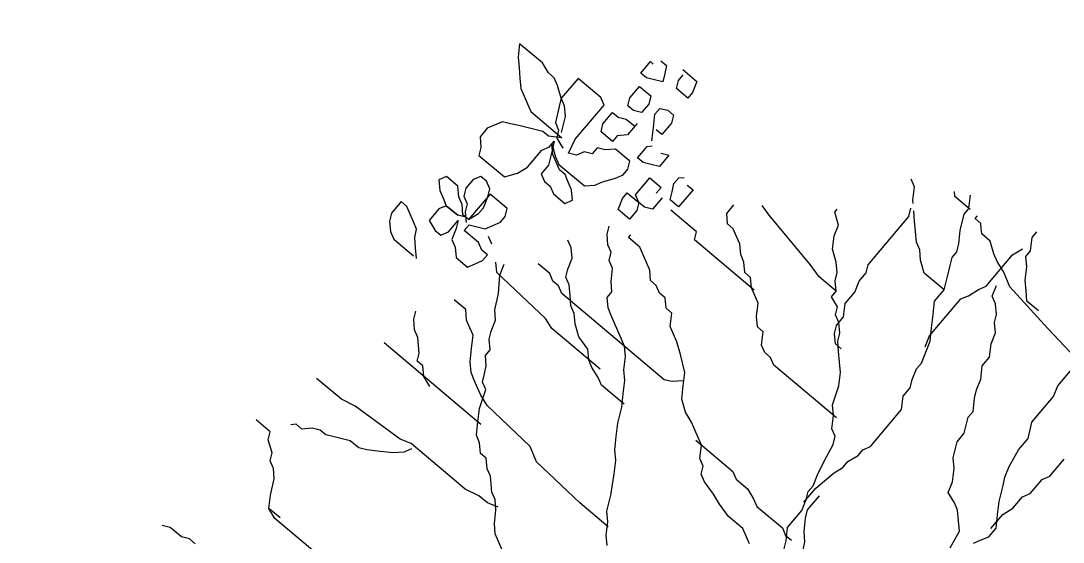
# Model space of a CAD drawing. Header units: metres. Extents: x 116 to 542, y -164 to 56.
# Drawn here: x 489.668 to 490.429, y -99.903 to -99.523 of the extents above; entities that cross this region are included whole.
import ezdxf

# ---------------------------------------------------------------- set-up
doc = ezdxf.new("R2010")
doc.units = ezdxf.units.M
doc.layers.add('AR-01-REC$0$A-JARDIN', color=8, linetype='Continuous')

# ---------------------------------------------------------------- blocks, each defined once
blk = doc.blocks.new('AR-01-REC$0$ARBOL-03')
for p, q in [((-0.40827, 0.68575), (-0.40827, 0.70746)), ((-0.40827, 0.70746), (-0.40012, 0.70203)), ((-0.40012, 0.70203), (-0.39469, 0.6966)), ((-0.39469, 0.6966), (-0.38926, 0.69118)), ((-0.26436, 0.69389), (-0.26436, 0.69932)), ((-0.26436, 0.69932), (-0.25349, 0.69932)), ((-0.26164, 0.68846), (-0.26436, 0.69389)), ((-0.25349, 0.69932), (-0.24806, 0.6966)), ((-0.24806, 0.6966), (-0.24263, 0.69118)), ((-0.40555, 0.67761), (-0.40827, 0.68575)), ((-0.38926, 0.69118), (-0.38383, 0.68575)), ((-0.38383, 0.68575), (-0.38112, 0.68032)), ((-0.35668, 0.68032), (-0.34582, 0.68575)), ((-0.34582, 0.68575), (-0.33767, 0.68575)), ((-0.33767, 0.68575), (-0.33224, 0.68032)), ((-0.29966, 0.68575), (-0.29422, 0.68846)), ((-0.29966, 0.67489), (-0.29966, 0.68575)), ((-0.29422, 0.68846), (-0.28879, 0.68303)), ((-0.25893, 0.68303), (-0.26164, 0.68846)), ((-0.24263, 0.69118), (-0.23992, 0.68575)), ((-0.23992, 0.68575), (-0.23992, 0.66675)), ((-0.40555, 0.67218), (-0.40555, 0.67761)), ((-0.38112, 0.68032), (-0.3784, 0.67489)), ((-0.35939, 0.67489), (-0.35668, 0.68032)), ((-0.33224, 0.68032), (-0.32681, 0.67761)), ((-0.32681, 0.67761), (-0.32681, 0.65318)), ((-0.28879, 0.68303), (-0.28608, 0.67761)), ((-0.28608, 0.67761), (-0.28336, 0.67218)), ((-0.25621, 0.67761), (-0.25893, 0.68303)), ((-0.25078, 0.67489), (-0.25621, 0.67761)), ((-0.07428, 0.66404), (-0.07428, 0.67761)), ((0.02619, 0.67489), (0.0289, 0.68032)), ((-0.40284, 0.66675), (-0.40555, 0.67218)), ((-0.3784, 0.67489), (-0.37569, 0.66946)), ((-0.36211, 0.66946), (-0.35939, 0.67489)), ((-0.29422, 0.66946), (-0.29966, 0.67489)), ((-0.28336, 0.67218), (-0.27793, 0.67489)), ((-0.28336, 0.67218), (-0.28336, 0.66132)), ((-0.28336, 0.66132), (-0.28336, 0.67218)), ((-0.27793, 0.67489), (-0.26707, 0.67489)), ((-0.26707, 0.67489), (-0.26436, 0.66675)), ((-0.24535, 0.66946), (-0.25078, 0.67489)), ((0.02619, 0.66404), (0.02619, 0.67489)), ((-0.39741, 0.65861), (-0.40284, 0.66675)), ((-0.37569, 0.66946), (-0.37569, 0.63961)), ((-0.37025, 0.65318), (-0.36482, 0.66404)), ((-0.36482, 0.66404), (-0.36211, 0.66946)), ((-0.31595, 0.66675), (-0.31052, 0.66946)), ((-0.31595, 0.66132), (-0.31595, 0.66675)), ((-0.31052, 0.66946), (-0.30237, 0.66946)), ((-0.30237, 0.66946), (-0.29694, 0.66675)), ((-0.29694, 0.66675), (-0.29422, 0.66132)), ((-0.29151, 0.66404), (-0.29422, 0.66946)), ((-0.28608, 0.65861), (-0.29151, 0.66404)), ((-0.26436, 0.66675), (-0.26436, 0.66132)), ((-0.23992, 0.66404), (-0.24535, 0.66946)), ((-0.12587, 0.63961), (-0.12587, 0.66329)), ((-0.06885, 0.66132), (-0.07428, 0.66404)), ((0.02347, 0.65861), (0.02619, 0.66404)), ((-0.41642, 0.6369), (-0.41642, 0.65861)), ((-0.41642, 0.65861), (-0.39741, 0.65861)), ((-0.39469, 0.65318), (-0.39741, 0.65861)), ((-0.39741, 0.65861), (-0.39198, 0.65589)), ((-0.39198, 0.65589), (-0.38112, 0.65047)), ((-0.31323, 0.65589), (-0.31595, 0.66132)), ((-0.3078, 0.65318), (-0.31323, 0.65589)), ((-0.29422, 0.66132), (-0.28879, 0.65861)), ((-0.28879, 0.65861), (-0.28336, 0.65318)), ((-0.28608, 0.65589), (-0.28336, 0.66132)), ((-0.28608, 0.65318), (-0.28608, 0.65861)), ((-0.26979, 0.65861), (-0.28065, 0.65861)), ((-0.28065, 0.65861), (-0.27522, 0.65589)), ((-0.27522, 0.65589), (-0.26707, 0.65318)), ((-0.26436, 0.66132), (-0.26979, 0.65861)), ((-0.09057, 0.65318), (-0.08786, 0.65589)), ((-0.06342, 0.65318), (-0.06885, 0.66132)), ((0.02347, 0.65318), (0.02347, 0.65861)), ((-0.38926, 0.64775), (-0.39469, 0.65318)), ((-0.3784, 0.64232), (-0.38926, 0.64775)), ((-0.38112, 0.65047), (-0.3784, 0.64504)), ((-0.37569, 0.63961), (-0.37025, 0.64775)), ((-0.37025, 0.64775), (-0.37025, 0.65318)), ((-0.33496, 0.64775), (-0.3431, 0.64504)), ((-0.32681, 0.65318), (-0.33496, 0.64775)), ((-0.31052, 0.6369), (-0.31052, 0.65318)), ((-0.31052, 0.65318), (-0.28608, 0.65318)), ((-0.29966, 0.65047), (-0.3078, 0.65318)), ((-0.29422, 0.65047), (-0.29966, 0.65047)), ((-0.28608, 0.65318), (-0.29422, 0.65047)), ((-0.28336, 0.65047), (-0.28608, 0.64504)), ((-0.27793, 0.65047), (-0.28336, 0.65047)), ((-0.27793, 0.6369), (-0.27793, 0.65047)), ((-0.26707, 0.65318), (-0.26436, 0.64775)), ((-0.26436, 0.64775), (-0.25893, 0.64232)), ((-0.096, 0.64232), (-0.09057, 0.64775)), ((-0.09057, 0.64775), (-0.09057, 0.65318)), ((-0.05799, 0.65047), (-0.06342, 0.65318)), ((-0.05527, 0.64504), (-0.05799, 0.65047)), ((-0.3784, 0.64504), (-0.37297, 0.64232)), ((-0.37297, 0.64232), (-0.37025, 0.63418)), ((-0.36482, 0.64232), (-0.37025, 0.64232)), ((-0.37025, 0.64232), (-0.36482, 0.63961)), ((-0.36211, 0.6369), (-0.36754, 0.64232)), ((-0.36754, 0.64232), (-0.36211, 0.63418)), ((-0.35939, 0.64504), (-0.36482, 0.64232)), ((-0.36482, 0.63961), (-0.35396, 0.63418)), ((-0.3431, 0.64504), (-0.35939, 0.64504)), ((-0.28879, 0.63961), (-0.29422, 0.6369)), ((-0.28608, 0.64504), (-0.28879, 0.63961)), ((-0.25893, 0.64232), (-0.25893, 0.63147)), ((-0.20462, 0.6369), (-0.21005, 0.63961)), ((-0.17746, 0.55005), (-0.17746, 0.64232)), ((-0.12859, 0.62875), (-0.12587, 0.63961)), ((-0.09872, 0.6369), (-0.096, 0.64232)), ((-0.04984, 0.63961), (-0.05527, 0.64504)), ((-0.03898, 0.63418), (-0.04984, 0.63961)), ((-0.4137, 0.63147), (-0.41642, 0.6369)), ((-0.35939, 0.63147), (-0.36211, 0.6369)), ((-0.36211, 0.63418), (-0.35939, 0.62875)), ((-0.35396, 0.63418), (-0.34582, 0.63418)), ((-0.34582, 0.63418), (-0.3431, 0.62875)), ((-0.30509, 0.63418), (-0.31052, 0.6369)), ((-0.29966, 0.63418), (-0.30509, 0.63418)), ((-0.29422, 0.6369), (-0.29966, 0.63418)), ((-0.28336, 0.62875), (-0.28608, 0.63418)), ((-0.27522, 0.63147), (-0.27793, 0.6369)), ((-0.19919, 0.63147), (-0.20462, 0.6369)), ((-0.09872, 0.63147), (-0.09872, 0.6369)), ((-0.03083, 0.62875), (-0.03898, 0.63418)), ((-0.449, 0.62604), (-0.45986, 0.62604)), ((-0.45986, 0.62604), (-0.45986, 0.62333)), ((-0.449, 0.62061), (-0.449, 0.62604)), ((-0.38112, 0.63147), (-0.4137, 0.63147)), ((-0.37025, 0.62875), (-0.38112, 0.63147)), ((-0.37297, 0.62333), (-0.37025, 0.62875)), ((-0.35668, 0.62604), (-0.35939, 0.63147)), ((-0.35939, 0.62875), (-0.35939, 0.60433)), ((-0.35668, 0.62061), (-0.35668, 0.62604)), ((-0.3431, 0.62875), (-0.3431, 0.62333)), ((-0.27522, 0.62604), (-0.27522, 0.63147)), ((-0.26979, 0.62604), (-0.27522, 0.62604)), ((-0.26436, 0.62875), (-0.26979, 0.62604)), ((-0.25893, 0.63147), (-0.26436, 0.62875)), ((-0.19647, 0.62604), (-0.19919, 0.63147)), ((-0.18833, 0.6179), (-0.19647, 0.62604)), ((-0.1313, 0.58804), (-0.12859, 0.62875)), ((-0.10415, 0.62061), (-0.10143, 0.62604)), ((-0.10143, 0.62604), (-0.09872, 0.63147)), ((-0.02812, 0.62061), (-0.03083, 0.62875)), ((-0.03083, 0.6179), (-0.03083, 0.62875)), ((-0.46529, 0.62061), (-0.46529, 0.61518)), ((-0.45172, 0.61518), (-0.449, 0.62061)), ((-0.42999, 0.62061), (-0.44085, 0.62061)), ((-0.44085, 0.62061), (-0.44085, 0.61518)), ((-0.42456, 0.6179), (-0.42999, 0.62061)), ((-0.42456, 0.61247), (-0.42456, 0.6179)), ((-0.4137, 0.6179), (-0.41642, 0.61247)), ((-0.40284, 0.62333), (-0.4137, 0.62333)), ((-0.4137, 0.62333), (-0.4137, 0.6179)), ((-0.39741, 0.62061), (-0.40284, 0.62333)), ((-0.39741, 0.60976), (-0.39741, 0.62061)), ((-0.38112, 0.61518), (-0.3784, 0.62061)), ((-0.3784, 0.62061), (-0.37297, 0.62333)), ((-0.35396, 0.61518), (-0.35668, 0.62061)), ((-0.3431, 0.62333), (-0.34039, 0.6179)), ((-0.34039, 0.6179), (-0.34039, 0.60704)), ((-0.26979, 0.61247), (-0.27522, 0.6179)), ((-0.23449, 0.61247), (-0.23449, 0.62333)), ((-0.18289, 0.61518), (-0.18833, 0.6179)), ((-0.10686, 0.61518), (-0.10415, 0.62061)), ((-0.02812, 0.57447), (-0.02812, 0.62061)), ((-0.46529, 0.61518), (-0.45986, 0.61247)), ((-0.45986, 0.61247), (-0.45443, 0.60976)), ((-0.45443, 0.60976), (-0.45172, 0.61518)), ((-0.44085, 0.61518), (-0.44085, 0.60976)), ((-0.44085, 0.60976), (-0.43542, 0.60704)), ((-0.42728, 0.60704), (-0.42456, 0.61247)), ((-0.41642, 0.61247), (-0.41642, 0.60433)), ((-0.40827, 0.60433), (-0.40284, 0.60976)), ((-0.40284, 0.60976), (-0.39741, 0.60976)), ((-0.39469, 0.60433), (-0.38926, 0.60976)), ((-0.38926, 0.60976), (-0.38655, 0.61518)), ((-0.38655, 0.61518), (-0.38112, 0.61518)), ((-0.35125, 0.60976), (-0.35396, 0.61518)), ((-0.34582, 0.60433), (-0.35125, 0.60976)), ((-0.26979, 0.60976), (-0.27793, 0.61247)), ((-0.26707, 0.56362), (-0.26979, 0.61247)), ((-0.25893, 0.60161), (-0.26979, 0.60976)), ((-0.22906, 0.60704), (-0.23449, 0.61247)), ((-0.18289, 0.60976), (-0.18289, 0.61518)), ((-0.17746, 0.60433), (-0.18289, 0.60976)), ((-0.10686, 0.60704), (-0.10686, 0.61518)), ((-0.47072, 0.60433), (-0.47072, 0.59076)), ((-0.46258, 0.60161), (-0.46801, 0.60161)), ((-0.45715, 0.5989), (-0.46258, 0.60161)), ((-0.43542, 0.60704), (-0.42728, 0.60704)), ((-0.41913, 0.60433), (-0.40827, 0.60433)), ((-0.39469, 0.59076), (-0.39469, 0.60433)), ((-0.35939, 0.60433), (-0.36482, 0.5989)), ((-0.34039, 0.60704), (-0.34582, 0.60433)), ((-0.24806, 0.59619), (-0.25893, 0.60161)), ((-0.22634, 0.60161), (-0.22906, 0.60704)), ((-0.22363, 0.59619), (-0.22634, 0.60161)), ((-0.17475, 0.59619), (-0.17746, 0.60433)), ((-0.11501, 0.59347), (-0.10958, 0.60161)), ((-0.10958, 0.60161), (-0.10686, 0.60704)), ((-0.45715, 0.58804), (-0.45715, 0.5989)), ((-0.43814, 0.5989), (-0.44085, 0.59347)), ((-0.43271, 0.5989), (-0.43814, 0.5989)), ((-0.42456, 0.59347), (-0.43271, 0.5989)), ((-0.37025, 0.59619), (-0.3784, 0.59076)), ((-0.36482, 0.5989), (-0.37025, 0.59619)), ((-0.24263, 0.59076), (-0.24806, 0.59619)), ((-0.21548, 0.59076), (-0.22363, 0.59619)), ((-0.47072, 0.59076), (-0.46258, 0.58804)), ((-0.46258, 0.58804), (-0.45715, 0.58804)), ((-0.44085, 0.59347), (-0.44085, 0.58804)), ((-0.44085, 0.58804), (-0.43542, 0.58533)), ((-0.41642, 0.58804), (-0.42456, 0.59347)), ((-0.42456, 0.58533), (-0.42456, 0.59076)), ((-0.41099, 0.58804), (-0.4137, 0.58533)), ((-0.40012, 0.58804), (-0.41099, 0.58804)), ((-0.40012, 0.58262), (-0.40012, 0.58804)), ((-0.38926, 0.58804), (-0.39469, 0.59076)), ((-0.38383, 0.58804), (-0.38926, 0.58804)), ((-0.3784, 0.59076), (-0.38383, 0.58804)), ((-0.31866, 0.58262), (-0.32138, 0.58804)), ((-0.29422, 0.58262), (-0.29422, 0.59347)), ((-0.23449, 0.58804), (-0.24263, 0.59076)), ((-0.22906, 0.58533), (-0.23449, 0.58804)), ((-0.20733, 0.58533), (-0.21548, 0.59076)), ((-0.13402, 0.5799), (-0.1313, 0.58804)), ((-0.12044, 0.58533), (-0.11501, 0.59347)), ((-0.43542, 0.58533), (-0.42456, 0.58533)), ((-0.40284, 0.57719), (-0.40012, 0.58262)), ((-0.31323, 0.57719), (-0.31866, 0.58262)), ((-0.29151, 0.57719), (-0.29422, 0.58262)), ((-0.22363, 0.5799), (-0.22906, 0.58533)), ((-0.21819, 0.5799), (-0.22363, 0.5799)), ((-0.21276, 0.57447), (-0.21819, 0.5799)), ((-0.2019, 0.5799), (-0.20733, 0.58533)), ((-0.19919, 0.57447), (-0.2019, 0.5799)), ((-0.13402, 0.52834), (-0.13402, 0.5799)), ((-0.1313, 0.57719), (-0.12587, 0.5799)), ((-0.12587, 0.5799), (-0.12044, 0.58533)), ((-0.4137, 0.57719), (-0.41642, 0.57176)), ((-0.41642, 0.57176), (-0.40555, 0.57176)), ((-0.40555, 0.57176), (-0.40284, 0.57719)), ((-0.3784, 0.57176), (-0.39469, 0.57176)), ((-0.39469, 0.57176), (-0.39469, 0.5609)), ((-0.37569, 0.56633), (-0.3784, 0.57176)), ((-0.37025, 0.57719), (-0.37569, 0.57719)), ((-0.37569, 0.57719), (-0.37569, 0.56633)), ((-0.36211, 0.57447), (-0.37025, 0.57719)), ((-0.36211, 0.56362), (-0.36211, 0.57447)), ((-0.3431, 0.56905), (-0.34853, 0.57176)), ((-0.30509, 0.57447), (-0.31323, 0.57719)), ((-0.29966, 0.57176), (-0.30509, 0.57447)), ((-0.29694, 0.56633), (-0.29966, 0.57176)), ((-0.29151, 0.57176), (-0.29151, 0.57719)), ((-0.28879, 0.56633), (-0.29151, 0.57176)), ((-0.20733, 0.57176), (-0.21276, 0.57447)), ((-0.2019, 0.56905), (-0.20733, 0.57176)), ((-0.19647, 0.56905), (-0.19919, 0.57447)), ((-0.37569, 0.5609), (-0.37569, 0.56633)), ((-0.37569, 0.56633), (-0.37025, 0.56362)), ((-0.37025, 0.56362), (-0.36211, 0.56362)), ((-0.33767, 0.56362), (-0.3431, 0.56905)), ((-0.33496, 0.55819), (-0.33767, 0.56362)), ((-0.29151, 0.5609), (-0.29694, 0.56633)), ((-0.28879, 0.46863), (-0.28879, 0.56633)), ((-0.26436, 0.55548), (-0.26707, 0.56362)), ((-0.19919, 0.56362), (-0.2019, 0.56905)), ((-0.18561, 0.55819), (-0.19919, 0.56362)), ((-0.19376, 0.56362), (-0.19647, 0.56905)), ((-0.19104, 0.55548), (-0.19376, 0.56362)), ((-0.39469, 0.5609), (-0.38926, 0.5609)), ((-0.3784, 0.55548), (-0.37569, 0.5609)), ((-0.32952, 0.55548), (-0.33496, 0.55819)), ((-0.28608, 0.55548), (-0.29151, 0.5609)), ((-0.17746, 0.55276), (-0.18561, 0.55819)), ((-0.40827, 0.55548), (-0.41099, 0.55276)), ((-0.40284, 0.55548), (-0.40827, 0.55548)), ((-0.39741, 0.55276), (-0.40284, 0.55548)), ((-0.39198, 0.55005), (-0.39741, 0.55276)), ((-0.39198, 0.54191), (-0.39198, 0.55005)), ((-0.38926, 0.55548), (-0.3784, 0.55548)), ((-0.35125, 0.55548), (-0.35396, 0.55548)), ((-0.35125, 0.54462), (-0.35125, 0.55548)), ((-0.32681, 0.55005), (-0.32952, 0.55548)), ((-0.31866, 0.54462), (-0.32681, 0.55005)), ((-0.28336, 0.55005), (-0.28608, 0.55548)), ((-0.27793, 0.54462), (-0.28336, 0.55005)), ((-0.26436, 0.50934), (-0.26436, 0.55548)), ((-0.18833, 0.51205), (-0.19104, 0.55548)), ((-0.16932, 0.54733), (-0.17746, 0.55276)), ((-0.40827, 0.54733), (-0.40827, 0.54191)), ((-0.40827, 0.54191), (-0.39198, 0.54191)), ((-0.38655, 0.52019), (-0.38655, 0.54462)), ((-0.34853, 0.53919), (-0.35125, 0.54462)), ((-0.31323, 0.53919), (-0.31866, 0.54462)), ((-0.2725, 0.53648), (-0.27793, 0.54462)), ((-0.1666, 0.54191), (-0.16932, 0.54733)), ((-0.16117, 0.53648), (-0.1666, 0.54191)), ((-0.34582, 0.53376), (-0.34853, 0.53919)), ((-0.3431, 0.52834), (-0.34582, 0.53376)), ((-0.3078, 0.53919), (-0.31323, 0.53919)), ((-0.30237, 0.53376), (-0.3078, 0.53919)), ((-0.29966, 0.52834), (-0.30237, 0.53376)), ((-0.26979, 0.52562), (-0.2725, 0.53648)), ((-0.16117, 0.53105), (-0.16117, 0.53648)), ((-0.33767, 0.52291), (-0.3431, 0.52834)), ((-0.29694, 0.52291), (-0.29966, 0.52834)), ((-0.26436, 0.52019), (-0.26979, 0.52562)), ((-0.15574, 0.52562), (-0.16117, 0.53105)), ((-0.15303, 0.52019), (-0.15574, 0.52562)), ((-0.13673, 0.51748), (-0.13402, 0.52834)), ((-0.38112, 0.51748), (-0.38655, 0.52019)), ((-0.33767, 0.51748), (-0.33767, 0.52291)), ((-0.29422, 0.51748), (-0.29694, 0.52291)), ((-0.26164, 0.51477), (-0.26436, 0.52019)), ((-0.14488, 0.51205), (-0.15303, 0.52019)), ((-0.41099, 0.51205), (-0.41913, 0.51205)), ((-0.40555, 0.50662), (-0.41099, 0.51205)), ((-0.38112, 0.46049), (-0.38112, 0.51748)), ((-0.33496, 0.51205), (-0.33767, 0.51748)), ((-0.33496, 0.50662), (-0.33496, 0.51205)), ((-0.29151, 0.51205), (-0.29422, 0.51748)), ((-0.28879, 0.50662), (-0.29151, 0.51205)), ((-0.25893, 0.50662), (-0.26164, 0.51477)), ((-0.18289, 0.5012), (-0.18833, 0.51205)), ((-0.14216, 0.50662), (-0.14488, 0.51205)), ((-0.13673, 0.50934), (-0.13673, 0.51748)), ((-0.40555, 0.5012), (-0.40555, 0.50662)), ((-0.32952, 0.5012), (-0.33496, 0.50662)), ((-0.28336, 0.5012), (-0.28879, 0.50662)), ((-0.25621, 0.5012), (-0.25893, 0.50662)), ((-0.13673, 0.5012), (-0.14216, 0.50662)), ((-0.13945, 0.5012), (-0.13673, 0.50934)), ((-0.42999, 0.48763), (-0.43206, 0.49588)), ((-0.40284, 0.49577), (-0.40555, 0.5012)), ((-0.40012, 0.49034), (-0.40284, 0.49577)), ((-0.32952, 0.49577), (-0.32952, 0.5012)), ((-0.32138, 0.49034), (-0.32952, 0.49577)), ((-0.27522, 0.49577), (-0.28336, 0.5012)), ((-0.26979, 0.49034), (-0.27522, 0.49577)), ((-0.25621, 0.47948), (-0.25621, 0.5012)), ((-0.18018, 0.45777), (-0.18289, 0.5012)), ((-0.12859, 0.49577), (-0.13673, 0.5012)), ((-0.12316, 0.49034), (-0.12859, 0.49577)), ((-0.42185, 0.44149), (-0.42999, 0.48763)), ((-0.39469, 0.48491), (-0.40012, 0.49034)), ((-0.31595, 0.47948), (-0.32138, 0.49034)), ((-0.26164, 0.48491), (-0.26979, 0.49034)), ((-0.12044, 0.48491), (-0.12316, 0.49034)), ((-0.39198, 0.47948), (-0.39469, 0.48491)), ((-0.38655, 0.47406), (-0.39198, 0.47948)), ((-0.31052, 0.47134), (-0.31595, 0.47948)), ((-0.25349, 0.47948), (-0.26164, 0.48491)), ((-0.24263, 0.47406), (-0.25349, 0.47948)), ((-0.11773, 0.47948), (-0.12044, 0.48491)), ((-0.38655, 0.46863), (-0.38655, 0.47406)), ((-0.23449, 0.46863), (-0.24263, 0.47406)), ((-0.38112, 0.4632), (-0.38655, 0.46863)), ((-0.30237, 0.46049), (-0.31052, 0.47134)), ((-0.29151, 0.4632), (-0.28879, 0.46863)), ((-0.22634, 0.4632), (-0.23449, 0.46863)), ((-0.3784, 0.45777), (-0.38112, 0.4632)), ((-0.37569, 0.45234), (-0.3784, 0.45777)), ((-0.29422, 0.45506), (-0.30237, 0.46049)), ((-0.29694, 0.45777), (-0.29151, 0.4632)), ((-0.22091, 0.45777), (-0.22634, 0.4632)), ((-0.21276, 0.45234), (-0.22091, 0.45777)), ((-0.18018, 0.43063), (-0.18018, 0.45777)), ((-0.46258, 0.45234), (-0.46529, 0.45234)), ((-0.45715, 0.4442), (-0.46258, 0.45234)), ((-0.36754, 0.44692), (-0.37569, 0.45234)), ((-0.28608, 0.44963), (-0.29422, 0.45506)), ((-0.28065, 0.44149), (-0.28608, 0.44963)), ((-0.19919, 0.4442), (-0.21276, 0.45234)), ((-0.449, 0.44149), (-0.45715, 0.4442)), ((-0.44085, 0.43606), (-0.449, 0.44149)), ((-0.41913, 0.43063), (-0.42185, 0.44149)), ((-0.36211, 0.44149), (-0.36754, 0.44692)), ((-0.36211, 0.43606), (-0.36211, 0.44149)), ((-0.27793, 0.43335), (-0.28065, 0.44149)), ((-0.18833, 0.43877), (-0.19919, 0.4442)), ((-0.43542, 0.42792), (-0.44085, 0.43606)), ((-0.35396, 0.43063), (-0.36211, 0.43606)), ((-0.18289, 0.43335), (-0.18833, 0.43877)), ((-0.42999, 0.42249), (-0.43542, 0.42792)), ((-0.41913, 0.41435), (-0.41913, 0.43063)), ((-0.35125, 0.4252), (-0.35396, 0.43063)), ((-0.2725, 0.42249), (-0.27793, 0.43335)), ((-0.17475, 0.42792), (-0.18289, 0.43335)), ((-0.16932, 0.42249), (-0.17475, 0.42792)), ((-0.51417, 0.41978), (-0.51688, 0.4252)), ((-0.50602, 0.41435), (-0.51417, 0.41978)), ((-0.42456, 0.41978), (-0.42999, 0.42249)), ((-0.41913, 0.41435), (-0.42456, 0.41978)), ((-0.35125, 0.41978), (-0.35125, 0.4252)), ((-0.34853, 0.41435), (-0.35125, 0.41978)), ((-0.26979, 0.41706), (-0.2725, 0.42249)), ((-0.26979, 0.42249), (-0.26979, 0.38721)), ((-0.50424, 0.41256), (-0.50602, 0.41435)), ((-0.49516, 0.40892), (-0.50059, 0.41163)), ((-0.4137, 0.41435), (-0.41913, 0.41435)), ((-0.41099, 0.40621), (-0.4137, 0.41435)), ((-0.34853, 0.35464), (-0.34853, 0.41435)), ((-0.26164, 0.41163), (-0.26979, 0.41706)), ((-0.25893, 0.40621), (-0.26164, 0.41163)), ((-0.49516, 0.40349), (-0.50059, 0.40892)), ((-0.449, 0.40892), (-0.49516, 0.40892)), ((-0.48973, 0.39806), (-0.49516, 0.40349)), ((-0.44357, 0.40621), (-0.449, 0.40892)), ((-0.43542, 0.40621), (-0.44357, 0.40621)), ((-0.42728, 0.40349), (-0.43542, 0.40621)), ((-0.41642, 0.40349), (-0.42728, 0.40349)), ((-0.40827, 0.39806), (-0.41642, 0.40349)), ((-0.40555, 0.40349), (-0.41099, 0.40621)), ((-0.40284, 0.39806), (-0.40555, 0.40349)), ((-0.25349, 0.40349), (-0.25893, 0.40621)), ((-0.25078, 0.39806), (-0.25349, 0.40349)), ((-0.4843, 0.39264), (-0.48973, 0.39806)), ((-0.40012, 0.39806), (-0.40827, 0.39806)), ((-0.39741, 0.39264), (-0.40284, 0.39806)), ((-0.39469, 0.39535), (-0.40012, 0.39806)), ((-0.24806, 0.38721), (-0.25078, 0.39806)), ((-0.52775, 0.39264), (-0.53046, 0.39535)), ((-0.52775, 0.37796), (-0.52775, 0.39264)), ((-0.48158, 0.38721), (-0.4843, 0.39264)), ((-0.39198, 0.38992), (-0.39741, 0.39264)), ((-0.38926, 0.38992), (-0.39469, 0.39535)), ((-0.38655, 0.38449), (-0.39198, 0.38992)), ((-0.38926, 0.38449), (-0.38926, 0.38992)), ((-0.52775, 0.37907), (-0.53589, 0.38449)), ((-0.47615, 0.38178), (-0.48158, 0.38721)), ((-0.47072, 0.37364), (-0.47615, 0.38178)), ((-0.38112, 0.37907), (-0.38655, 0.38449)), ((-0.26979, 0.38721), (-0.26707, 0.38178)), ((-0.26707, 0.38178), (-0.26707, 0.37092)), ((-0.24535, 0.37907), (-0.24806, 0.38721)), ((-0.52232, 0.37907), (-0.52704, 0.37907)), ((-0.51145, 0.37364), (-0.52232, 0.37907)), ((-0.50331, 0.36821), (-0.51145, 0.37364)), ((-0.47072, 0.35464), (-0.47072, 0.37364)), ((-0.37569, 0.37364), (-0.38112, 0.37907)), ((-0.36754, 0.36821), (-0.37569, 0.37364)), ((-0.24263, 0.36821), (-0.24535, 0.37907)), ((-0.52503, 0.37092), (-0.52775, 0.37092)), ((-0.52503, 0.3655), (-0.52503, 0.37092)), ((-0.52232, 0.36278), (-0.52503, 0.3655)), ((-0.49788, 0.3655), (-0.50331, 0.36821)), ((-0.49245, 0.3655), (-0.49788, 0.3655)), ((-0.48702, 0.36278), (-0.49245, 0.3655)), ((-0.35396, 0.36278), (-0.36754, 0.36821)), ((-0.26707, 0.37092), (-0.26436, 0.36278)), ((-0.24263, 0.35464), (-0.24263, 0.36821)), ((-0.5196, 0.36007), (-0.52232, 0.36278)), ((-0.5196, 0.35193), (-0.5196, 0.36007)), ((-0.48158, 0.36007), (-0.48702, 0.36278)), ((-0.47615, 0.35735), (-0.48158, 0.36007)), ((-0.34853, 0.35735), (-0.35396, 0.36278)), ((-0.26436, 0.36278), (-0.26164, 0.35735)), ((-0.51417, 0.34378), (-0.5196, 0.35193)), ((-0.47072, 0.35464), (-0.47615, 0.35735)), ((-0.45986, 0.35464), (-0.47072, 0.35464)), ((-0.45172, 0.34921), (-0.45986, 0.35464)), ((-0.34039, 0.35193), (-0.34853, 0.35735)), ((-0.33767, 0.3465), (-0.34039, 0.35193)), ((-0.26164, 0.35735), (-0.26164, 0.33293)), ((-0.23992, 0.34921), (-0.24263, 0.35464)), ((-0.51145, 0.33836), (-0.51417, 0.34378)), ((-0.44357, 0.34378), (-0.45172, 0.34921)), ((-0.43542, 0.33836), (-0.44357, 0.34378)), ((-0.33224, 0.34378), (-0.33767, 0.3465)), ((-0.31866, 0.34107), (-0.33224, 0.34378)), ((-0.2372, 0.34378), (-0.23992, 0.34921)), ((-0.50874, 0.33021), (-0.51145, 0.33836)), ((-0.48702, 0.33564), (-0.49245, 0.33293)), ((-0.47887, 0.33836), (-0.48702, 0.33564)), ((-0.47344, 0.34107), (-0.47887, 0.33836)), ((-0.43814, 0.34107), (-0.47344, 0.34107)), ((-0.42999, 0.33836), (-0.43814, 0.34107)), ((-0.42728, 0.33564), (-0.43542, 0.33836)), ((-0.41913, 0.33293), (-0.42728, 0.33564)), ((-0.3078, 0.33836), (-0.31866, 0.34107)), ((-0.29966, 0.33564), (-0.3078, 0.33836)), ((-0.29422, 0.33564), (-0.29966, 0.33564)), ((-0.28879, 0.33293), (-0.29422, 0.33564)), ((-0.54132, 0.33021), (-0.54675, 0.33021)), ((-0.53318, 0.32479), (-0.54132, 0.33021)), ((-0.52232, 0.33293), (-0.53046, 0.33021)), ((-0.49245, 0.33293), (-0.52232, 0.33293)), ((-0.50331, 0.31936), (-0.50874, 0.33021)), ((-0.48973, 0.32479), (-0.49788, 0.3275)), ((-0.4137, 0.33293), (-0.41913, 0.33293)), ((-0.40555, 0.33021), (-0.4137, 0.33293)), ((-0.40012, 0.3275), (-0.40555, 0.33021)), ((-0.39198, 0.3275), (-0.40012, 0.3275)), ((-0.38383, 0.32207), (-0.39198, 0.3275)), ((-0.32952, 0.3275), (-0.33767, 0.32479)), ((-0.32409, 0.3275), (-0.32952, 0.3275)), ((-0.31595, 0.33021), (-0.32409, 0.3275)), ((-0.29966, 0.33293), (-0.31595, 0.33021)), ((-0.28608, 0.33293), (-0.29966, 0.33293)), ((-0.29694, 0.3275), (-0.28336, 0.3275)), ((-0.28065, 0.33021), (-0.28879, 0.33293)), ((-0.28336, 0.3275), (-0.27793, 0.32479)), ((-0.26436, 0.33021), (-0.28065, 0.33021)), ((-0.25621, 0.32479), (-0.26436, 0.33021)), ((-0.26164, 0.33293), (-0.25893, 0.3275)), ((-0.25893, 0.3275), (-0.25893, 0.32207)), ((-0.52775, 0.32479), (-0.53318, 0.32479)), ((-0.52232, 0.31936), (-0.52775, 0.32479)), ((-0.48702, 0.31936), (-0.48973, 0.32479)), ((-0.34853, 0.32207), (-0.38383, 0.32207)), ((-0.3431, 0.32479), (-0.34853, 0.32207)), ((-0.33767, 0.32479), (-0.3431, 0.32479)), ((-0.27793, 0.32479), (-0.26979, 0.31936)), ((-0.24535, 0.31936), (-0.25621, 0.32479)), ((-0.51417, 0.31393), (-0.52232, 0.31936)), ((-0.50874, 0.3085), (-0.51417, 0.31393)), ((-0.49788, 0.27865), (-0.50331, 0.31936)), ((-0.48158, 0.31393), (-0.48702, 0.31936)), ((-0.47615, 0.31122), (-0.48158, 0.31393)), ((-0.26979, 0.31936), (-0.26436, 0.31393)), ((-0.26436, 0.31393), (-0.25893, 0.31122)), ((-0.50331, 0.30307), (-0.50874, 0.3085)), ((-0.47072, 0.30579), (-0.47615, 0.31122)), ((-0.46258, 0.30307), (-0.47072, 0.30579)), ((-0.50331, 0.29222), (-0.50331, 0.30307)), ((-0.45443, 0.29765), (-0.46258, 0.30307)), ((-0.44629, 0.29765), (-0.45443, 0.29765)), ((-0.43814, 0.29222), (-0.44629, 0.29765)), ((-0.42999, 0.2895), (-0.43814, 0.29222)), ((-0.42456, 0.28679), (-0.42999, 0.2895)), ((-0.41642, 0.28136), (-0.42456, 0.28679)), ((-0.49245, 0.23251), (-0.49788, 0.27865)), ((-0.41099, 0.28136), (-0.41642, 0.28136)), ((-0.40012, 0.27593), (-0.41099, 0.28136)), ((-0.39198, 0.27593), (-0.40012, 0.27593)), ((-0.38655, 0.27322), (-0.39198, 0.27593)), ((-0.38112, 0.27051), (-0.38655, 0.27322)), ((-0.37569, 0.26508), (-0.38112, 0.27051)), ((-0.36754, 0.25965), (-0.37569, 0.26508)), ((-0.35939, 0.25694), (-0.36754, 0.25965)), ((-0.35668, 0.24879), (-0.35939, 0.25694)), ((-0.47072, 0.24608), (-0.50874, 0.24608)), ((-0.46258, 0.24337), (-0.47072, 0.24608)), ((-0.35396, 0.24337), (-0.35668, 0.24879)), ((-0.43814, 0.24337), (-0.46258, 0.24337)), ((-0.42728, 0.23794), (-0.43814, 0.24337)), ((-0.41642, 0.23794), (-0.42728, 0.23794)), ((-0.40284, 0.23522), (-0.41642, 0.23794)), ((-0.34853, 0.23794), (-0.35396, 0.24337)), ((-0.3431, 0.23251), (-0.34853, 0.23794)), ((-0.39469, 0.23251), (-0.40284, 0.23522)), ((-0.38926, 0.2298), (-0.39469, 0.23251)), ((-0.38383, 0.22708), (-0.38926, 0.2298)), ((-0.32952, 0.2298), (-0.3431, 0.23251)), ((-0.3784, 0.22437), (-0.38383, 0.22708)), ((-0.37025, 0.21894), (-0.3784, 0.22437)), ((-0.39198, 0.21351), (-0.39741, 0.2108)), ((-0.38112, 0.21351), (-0.39198, 0.21351)), ((-0.37297, 0.21623), (-0.38112, 0.21351)), ((-0.35939, 0.21623), (-0.37297, 0.21623)), ((-0.36211, 0.21351), (-0.37025, 0.21894)), ((-0.35396, 0.21351), (-0.36211, 0.21351)), ((-0.34853, 0.21623), (-0.35396, 0.21351)), ((-0.3431, 0.21894), (-0.34853, 0.21623)), ((-0.41642, 0.20809), (-0.43271, 0.20809)), ((-0.41099, 0.2108), (-0.41642, 0.20809)), ((-0.39741, 0.2108), (-0.41099, 0.2108))]:
    blk.add_line(p, q)

msp = doc.modelspace()

# ---------------------------------------------------------------- linework, layer by layer
msp.add_circle((496.55286, -118.43884), 45.31759)

# ---------------------------------------------------------------- block references
at = {"layer": 'AR-01-REC$0$A-JARDIN', "xscale": -1, "rotation": 49.86264959063404}
msp.add_blockref('AR-01-REC$0$ARBOL-03', (490.30944, -100.30755), dxfattribs=at)

doc.saveas('drawing.dxf')
